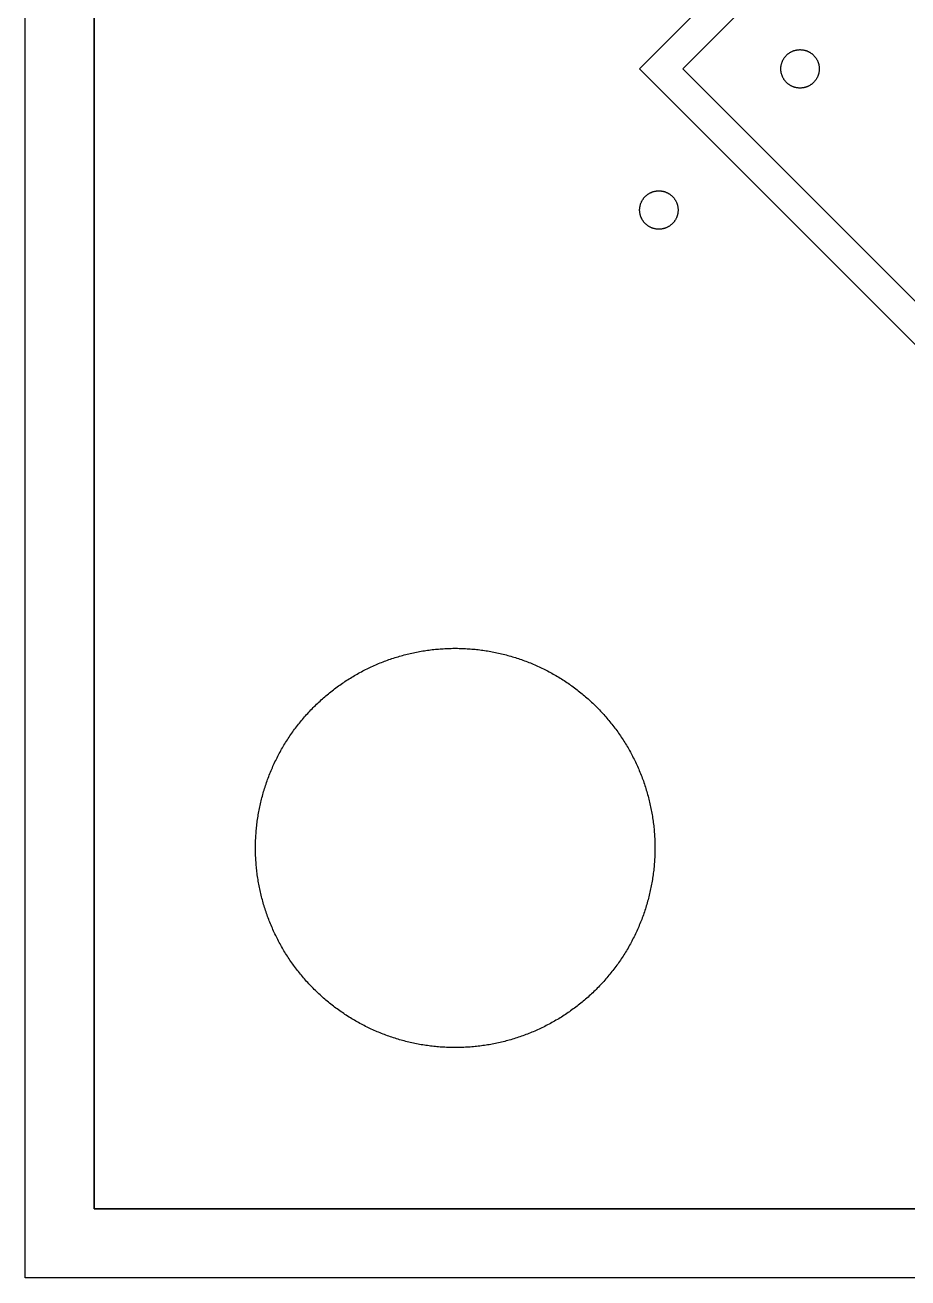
# Model space of a CAD drawing. Extents: x -16500 to 16500, y -16500 to 38576.
# Drawn here: x -16500 to -10753, y -16500 to -8341 of the extents above; entities that cross this region are included whole.
import ezdxf

# ---------------------------------------------------------------- set-up
doc = ezdxf.new("R2010")
doc.units = 0
doc.header["$MEASUREMENT"] = 0
for name, color, linetype in [('Bottom', 2, 'Continuous'), ('Top', 1, 'Continuous'), ('Vias', 60, 'Continuous')]:
    doc.layers.add(name, color=color, linetype=linetype)

msp = doc.modelspace()

# ---------------------------------------------------------------- linework, layer by layer
at = {"layer": 'Bottom', "linetype": 'Continuous'}
for points in [[(-16500, 16500), (16500, 16500), (16500, -16500), (-16500, -16500)], [(-16050, 16050), (16050, 16050), (16050, -16050), (-16050, -16050)]]:
    msp.add_lwpolyline(points, close=True, dxfattribs=at)
at = {"layer": 'Top'}
for points in [[(-16500, -16050), (-16500, 16500), (16500, 16500), (16500, -16500), (-16500, -16500), (-16500, -16050)], [(-16050, -16050), (16050, -16050), (16050, 16050), (-16050, 16050)]]:
    msp.add_lwpolyline(points, close=True, dxfattribs=at)
at = {"layer": 'Top', "linetype": 'Continuous'}
for points in [[(-5291.342, 9164.874), (-8626.704, 12500.234), (-12500.234, 8626.703), (-9290.551, 5417.021), (-13700.786, 6354.445), (-14839.727, 996.153), (-10392.695, 50.907), (-14945.686, -1169.063), (-13527.876, -6460.405), (-9164.874, -5291.342), (-12500.235, -8626.702), (-8626.705, -12500.234), (-5417.021, -9290.551), (-6354.445, -13700.786), (-996.153, -14839.727), (-50.907, -10392.695)], [(-5040.676, 9002.117), (-5233.862, 8950.353), (-5417.146, 9007.834), (-8626.704, 12217.392), (-12217.392, 8626.703), (-9007.833, 5417.146), (-9106.927, 5173.522), (-13546.739, 6117.234), (-14602.515, 1150.2), (-10162.703, 206.489), (-10204.285, 10.859), (-10316.4, -135.705), (-14700.737, -1310.485), (-13386.454, -6215.456), (-9002.117, -5040.676), (-8950.353, -5233.862), (-9007.834, -5417.145), (-12217.392, -8626.702), (-8626.704, -12217.391), (-5417.146, -9007.834), (-5173.522, -9106.927), (-6117.234, -13546.739), (-1150.2, -14602.515), (-206.489, -10162.703)]]:
    msp.add_lwpolyline(points, dxfattribs=at)
at = {"layer": 'Vias'}
for points in [[(-11456.74, -8751.693), (-11459.957, -8751.61), (-11463.172, -8751.444), (-11466.381, -8751.196), (-11469.583, -8750.865), (-11472.775, -8750.451), (-11475.955, -8749.956), (-11479.122, -8749.379), (-11482.272, -8748.721), (-11485.405, -8747.981), (-11488.518, -8747.162), (-11491.608, -8746.262), (-11494.674, -8745.283), (-11497.715, -8744.226), (-11500.726, -8743.09), (-11503.708, -8741.878), (-11506.657, -8740.589), (-11509.573, -8739.224), (-11512.452, -8737.785), (-11515.293, -8736.272), (-11518.094, -8734.687), (-11520.854, -8733.03), (-11523.57, -8731.302), (-11526.24, -8729.506), (-11528.863, -8727.641), (-11531.438, -8725.709), (-11533.962, -8723.711), (-11536.433, -8721.649), (-11538.851, -8719.524), (-11541.213, -8717.338), (-11543.518, -8715.091), (-11545.765, -8712.786), (-11547.951, -8710.424), (-11550.076, -8708.006), (-11552.138, -8705.535), (-11554.136, -8703.011), (-11556.068, -8700.436), (-11557.933, -8697.813), (-11559.73, -8695.142), (-11561.457, -8692.427), (-11563.114, -8689.667), (-11564.699, -8686.866), (-11566.212, -8684.025), (-11567.651, -8681.146), (-11569.016, -8678.23), (-11570.305, -8675.281), (-11571.517, -8672.299), (-11572.653, -8669.287), (-11573.71, -8666.247), (-11574.689, -8663.181), (-11575.589, -8660.091), (-11576.408, -8656.978), (-11577.148, -8653.845), (-11577.806, -8650.695), (-11578.383, -8647.528), (-11578.879, -8644.348), (-11579.292, -8641.155), (-11579.623, -8637.954), (-11579.871, -8634.745), (-11580.037, -8631.53), (-11580.12, -8628.312), (-11580.12, -8625.094), (-11580.037, -8621.876), (-11579.871, -8618.661), (-11579.623, -8615.452), (-11579.292, -8612.251), (-11578.879, -8609.058), (-11578.383, -8605.878), (-11577.806, -8602.711), (-11577.148, -8599.561), (-11576.408, -8596.428), (-11575.589, -8593.315), (-11574.689, -8590.225), (-11573.71, -8587.159), (-11572.653, -8584.119), (-11571.517, -8581.107), (-11570.305, -8578.125), (-11569.016, -8575.176), (-11567.651, -8572.26), (-11566.212, -8569.381), (-11564.699, -8566.54), (-11563.114, -8563.739), (-11561.457, -8560.979), (-11559.73, -8558.264), (-11557.933, -8555.593), (-11556.068, -8552.97), (-11554.136, -8550.395), (-11552.138, -8547.871), (-11550.076, -8545.4), (-11547.951, -8542.982), (-11545.765, -8540.62), (-11543.518, -8538.315), (-11541.213, -8536.068), (-11538.851, -8533.882), (-11536.433, -8531.757), (-11533.962, -8529.695), (-11531.438, -8527.697), (-11528.863, -8525.765), (-11526.24, -8523.9), (-11523.57, -8522.104), (-11520.854, -8520.376), (-11518.094, -8518.719), (-11515.293, -8517.134), (-11512.452, -8515.621), (-11509.573, -8514.182), (-11506.657, -8512.817), (-11503.708, -8511.528), (-11500.726, -8510.316), (-11497.715, -8509.18), (-11494.674, -8508.123), (-11491.608, -8507.144), (-11488.518, -8506.244), (-11485.405, -8505.425), (-11482.272, -8504.685), (-11479.122, -8504.027), (-11475.955, -8503.45), (-11472.775, -8502.955), (-11469.583, -8502.541), (-11466.381, -8502.21), (-11463.172, -8501.962), (-11459.957, -8501.796), (-11456.74, -8501.713), (-11453.521, -8501.713), (-11450.303, -8501.796), (-11447.089, -8501.962), (-11443.879, -8502.21), (-11440.678, -8502.541), (-11437.486, -8502.955), (-11434.305, -8503.45), (-11431.139, -8504.027), (-11427.988, -8504.685), (-11424.855, -8505.425), (-11421.743, -8506.244), (-11418.652, -8507.144), (-11415.586, -8508.123), (-11412.546, -8509.18), (-11409.534, -8510.316), (-11406.552, -8511.528), (-11403.603, -8512.817), (-11400.688, -8514.182), (-11397.808, -8515.621), (-11394.967, -8517.134), (-11392.166, -8518.719), (-11389.407, -8520.376), (-11386.691, -8522.104), (-11384.02, -8523.9), (-11381.397, -8525.765), (-11378.822, -8527.697), (-11376.298, -8529.695), (-11373.827, -8531.757), (-11371.409, -8533.882), (-11369.047, -8536.068), (-11366.742, -8538.315), (-11364.495, -8540.62), (-11362.309, -8542.982), (-11360.184, -8545.4), (-11358.122, -8547.871), (-11356.124, -8550.395), (-11354.193, -8552.97), (-11352.328, -8555.593), (-11350.531, -8558.264), (-11348.803, -8560.979), (-11347.146, -8563.739), (-11345.561, -8566.54), (-11344.048, -8569.381), (-11342.609, -8572.26), (-11341.244, -8575.176), (-11339.956, -8578.125), (-11338.743, -8581.107), (-11337.608, -8584.119), (-11336.55, -8587.159), (-11335.571, -8590.225), (-11334.672, -8593.315), (-11333.852, -8596.428), (-11333.113, -8599.561), (-11332.454, -8602.711), (-11331.877, -8605.878), (-11331.382, -8609.058), (-11330.968, -8612.251), (-11330.637, -8615.452), (-11330.389, -8618.661), (-11330.223, -8621.876), (-11330.14, -8625.094), (-11330.14, -8628.312), (-11330.223, -8631.53), (-11330.389, -8634.745), (-11330.637, -8637.954), (-11330.968, -8641.155), (-11331.382, -8644.348), (-11331.877, -8647.528), (-11332.454, -8650.695), (-11333.113, -8653.845), (-11333.852, -8656.978), (-11334.672, -8660.091), (-11335.571, -8663.181), (-11336.55, -8666.247), (-11337.608, -8669.287), (-11338.743, -8672.299), (-11339.956, -8675.281), (-11341.244, -8678.23), (-11342.609, -8681.146), (-11344.048, -8684.025), (-11345.561, -8686.866), (-11347.146, -8689.667), (-11348.803, -8692.427), (-11350.531, -8695.142), (-11352.328, -8697.813), (-11354.193, -8700.436), (-11356.124, -8703.011), (-11358.122, -8705.535), (-11360.184, -8708.006), (-11362.309, -8710.424), (-11364.495, -8712.786), (-11366.742, -8715.091), (-11369.047, -8717.338), (-11371.409, -8719.524), (-11373.827, -8721.649), (-11376.298, -8723.711), (-11378.822, -8725.709), (-11381.397, -8727.641), (-11384.02, -8729.506), (-11386.691, -8731.302), (-11389.407, -8733.03), (-11392.166, -8734.687), (-11394.967, -8736.272), (-11397.808, -8737.785), (-11400.688, -8739.224), (-11403.603, -8740.589), (-11406.552, -8741.878), (-11409.534, -8743.09), (-11412.546, -8744.226), (-11415.586, -8745.283), (-11418.652, -8746.262), (-11421.743, -8747.162), (-11424.855, -8747.981), (-11427.988, -8748.721), (-11431.139, -8749.379), (-11434.305, -8749.956), (-11437.486, -8750.451), (-11440.678, -8750.865), (-11443.879, -8751.196), (-11447.089, -8751.444), (-11450.303, -8751.61), (-11453.521, -8751.693)], [(-12375.978, -9670.931), (-12379.196, -9670.849), (-12382.41, -9670.683), (-12385.62, -9670.434), (-12388.821, -9670.104), (-12392.013, -9669.69), (-12395.194, -9669.195), (-12398.36, -9668.618), (-12401.511, -9667.959), (-12404.644, -9667.22), (-12407.757, -9666.4), (-12410.847, -9665.501), (-12413.913, -9664.522), (-12416.953, -9663.464), (-12419.965, -9662.329), (-12422.947, -9661.116), (-12425.896, -9659.827), (-12428.811, -9658.463), (-12431.691, -9657.024), (-12434.532, -9655.511), (-12437.333, -9653.926), (-12440.092, -9652.269), (-12442.808, -9650.541), (-12445.479, -9648.744), (-12448.102, -9646.879), (-12450.677, -9644.947), (-12453.201, -9642.95), (-12455.672, -9640.888), (-12458.09, -9638.763), (-12460.452, -9636.577), (-12462.757, -9634.33), (-12465.004, -9632.025), (-12467.19, -9629.663), (-12469.315, -9627.245), (-12471.377, -9624.774), (-12473.375, -9622.25), (-12475.307, -9619.675), (-12477.172, -9617.052), (-12478.968, -9614.381), (-12480.696, -9611.665), (-12482.353, -9608.906), (-12483.938, -9606.105), (-12485.451, -9603.263), (-12486.89, -9600.384), (-12488.255, -9597.469), (-12489.544, -9594.52), (-12490.756, -9591.538), (-12491.892, -9588.526), (-12492.949, -9585.486), (-12493.928, -9582.42), (-12494.828, -9579.329), (-12495.647, -9576.217), (-12496.387, -9573.084), (-12497.045, -9569.933), (-12497.622, -9566.767), (-12498.117, -9563.586), (-12498.531, -9560.394), (-12498.862, -9557.193), (-12499.11, -9553.983), (-12499.276, -9550.769), (-12499.359, -9547.551), (-12499.359, -9544.332), (-12499.276, -9541.115), (-12499.11, -9537.9), (-12498.862, -9534.691), (-12498.531, -9531.489), (-12498.117, -9528.297), (-12497.622, -9525.117), (-12497.045, -9521.95), (-12496.387, -9518.8), (-12495.647, -9515.667), (-12494.828, -9512.554), (-12493.928, -9509.464), (-12492.949, -9506.397), (-12491.892, -9503.357), (-12490.756, -9500.346), (-12489.544, -9497.364), (-12488.255, -9494.415), (-12486.89, -9491.499), (-12485.451, -9488.62), (-12483.938, -9485.779), (-12482.353, -9482.978), (-12480.696, -9480.218), (-12478.968, -9477.502), (-12477.172, -9474.832), (-12475.307, -9472.208), (-12473.375, -9469.634), (-12471.377, -9467.11), (-12469.315, -9464.638), (-12467.19, -9462.221), (-12465.004, -9459.859), (-12462.757, -9457.553), (-12460.452, -9455.307), (-12458.09, -9453.121), (-12455.672, -9450.996), (-12453.201, -9448.934), (-12450.677, -9446.936), (-12448.102, -9445.004), (-12445.479, -9443.139), (-12442.808, -9441.342), (-12440.092, -9439.615), (-12437.333, -9437.958), (-12434.532, -9436.372), (-12431.691, -9434.86), (-12428.811, -9433.421), (-12425.896, -9432.056), (-12422.947, -9430.767), (-12419.965, -9429.555), (-12416.953, -9428.419), (-12413.913, -9427.362), (-12410.847, -9426.383), (-12407.757, -9425.483), (-12404.644, -9424.664), (-12401.511, -9423.924), (-12398.36, -9423.266), (-12395.194, -9422.689), (-12392.013, -9422.193), (-12388.821, -9421.78), (-12385.62, -9421.449), (-12382.41, -9421.201), (-12379.196, -9421.035), (-12375.978, -9420.952), (-12372.76, -9420.952), (-12369.542, -9421.035), (-12366.327, -9421.201), (-12363.118, -9421.449), (-12359.917, -9421.78), (-12356.724, -9422.193), (-12353.544, -9422.689), (-12350.377, -9423.266), (-12347.227, -9423.924), (-12344.094, -9424.664), (-12340.981, -9425.483), (-12337.891, -9426.383), (-12334.825, -9427.362), (-12331.785, -9428.419), (-12328.773, -9429.555), (-12325.791, -9430.767), (-12322.842, -9432.056), (-12319.926, -9433.421), (-12317.047, -9434.86), (-12314.206, -9436.372), (-12311.405, -9437.958), (-12308.645, -9439.615), (-12305.93, -9441.342), (-12303.259, -9443.139), (-12300.636, -9445.004), (-12298.061, -9446.936), (-12295.537, -9448.934), (-12293.066, -9450.996), (-12290.648, -9453.121), (-12288.286, -9455.307), (-12285.981, -9457.553), (-12283.734, -9459.859), (-12281.548, -9462.221), (-12279.423, -9464.638), (-12277.361, -9467.11), (-12275.363, -9469.634), (-12273.431, -9472.208), (-12271.566, -9474.832), (-12269.769, -9477.502), (-12268.042, -9480.218), (-12266.385, -9482.978), (-12264.8, -9485.779), (-12263.287, -9488.62), (-12261.848, -9491.499), (-12260.483, -9494.415), (-12259.194, -9497.364), (-12257.982, -9500.346), (-12256.846, -9503.357), (-12255.789, -9506.397), (-12254.81, -9509.464), (-12253.91, -9512.554), (-12253.091, -9515.667), (-12252.351, -9518.8), (-12251.693, -9521.95), (-12251.116, -9525.117), (-12250.621, -9528.297), (-12250.207, -9531.489), (-12249.876, -9534.691), (-12249.628, -9537.9), (-12249.462, -9541.115), (-12249.379, -9544.332), (-12249.379, -9547.551), (-12249.462, -9550.769), (-12249.628, -9553.983), (-12249.876, -9557.193), (-12250.207, -9560.394), (-12250.621, -9563.586), (-12251.116, -9566.767), (-12251.693, -9569.933), (-12252.351, -9573.084), (-12253.091, -9576.217), (-12253.91, -9579.329), (-12254.81, -9582.42), (-12255.789, -9585.486), (-12256.846, -9588.526), (-12257.982, -9591.538), (-12259.194, -9594.52), (-12260.483, -9597.469), (-12261.848, -9600.384), (-12263.287, -9603.263), (-12264.8, -9606.105), (-12266.385, -9608.906), (-12268.042, -9611.665), (-12269.769, -9614.381), (-12271.566, -9617.052), (-12273.431, -9619.675), (-12275.363, -9622.25), (-12277.361, -9624.774), (-12279.423, -9627.245), (-12281.548, -9629.663), (-12283.734, -9632.025), (-12285.981, -9634.33), (-12288.286, -9636.577), (-12290.648, -9638.763), (-12293.066, -9640.888), (-12295.537, -9642.95), (-12298.061, -9644.947), (-12300.636, -9646.879), (-12303.259, -9648.744), (-12305.93, -9650.541), (-12308.645, -9652.269), (-12311.405, -9653.926), (-12314.206, -9655.511), (-12317.047, -9657.024), (-12319.926, -9658.463), (-12322.842, -9659.827), (-12325.791, -9661.116), (-12328.773, -9662.329), (-12331.785, -9663.464), (-12334.825, -9664.522), (-12337.891, -9665.501), (-12340.981, -9666.4), (-12344.094, -9667.22), (-12347.227, -9667.959), (-12350.377, -9668.618), (-12353.544, -9669.195), (-12356.724, -9669.69), (-12359.917, -9670.104), (-12363.118, -9670.434), (-12366.327, -9670.683), (-12369.542, -9670.849), (-12372.76, -9670.931)], [(-13705.17, -14999.99), (-13715.509, -14999.907), (-13725.847, -14999.743), (-13736.183, -14999.496), (-13746.517, -14999.167), (-13756.849, -14998.756), (-13767.176, -14998.263), (-13777.5, -14997.688), (-13787.818, -14997.03), (-13798.131, -14996.291), (-13808.438, -14995.47), (-13818.738, -14994.566), (-13829.03, -14993.581), (-13839.314, -14992.514), (-13849.589, -14991.365), (-13859.855, -14990.134), (-13870.111, -14988.822), (-13880.356, -14987.428), (-13890.59, -14985.953), (-13900.811, -14984.397), (-13911.02, -14982.759), (-13921.216, -14981.04), (-13931.397, -14979.24), (-13941.564, -14977.359), (-13951.716, -14975.398), (-13961.851, -14973.355), (-13971.971, -14971.232), (-13982.072, -14969.029), (-13992.157, -14966.746), (-14002.222, -14964.382), (-14012.269, -14961.938), (-14022.295, -14959.415), (-14032.302, -14956.812), (-14042.287, -14954.129), (-14052.251, -14951.367), (-14062.192, -14948.526), (-14072.11, -14945.606), (-14082.005, -14942.607), (-14091.876, -14939.529), (-14101.722, -14936.373), (-14111.543, -14933.139), (-14121.337, -14929.827), (-14131.105, -14926.437), (-14140.846, -14922.97), (-14150.558, -14919.425), (-14160.243, -14915.803), (-14169.898, -14912.104), (-14179.523, -14908.328), (-14189.118, -14904.476), (-14198.682, -14900.548), (-14208.215, -14896.544), (-14217.715, -14892.464), (-14227.183, -14888.309), (-14236.617, -14884.079), (-14246.018, -14879.773), (-14255.383, -14875.393), (-14264.714, -14870.939), (-14274.009, -14866.411), (-14283.268, -14861.808), (-14292.49, -14857.133), (-14301.674, -14852.384), (-14310.82, -14847.562), (-14319.928, -14842.668), (-14328.996, -14837.701), (-14338.025, -14832.663), (-14347.013, -14827.552), (-14355.96, -14822.371), (-14364.866, -14817.118), (-14373.73, -14811.795), (-14382.551, -14806.401), (-14391.329, -14800.938), (-14400.063, -14795.405), (-14408.753, -14789.802), (-14417.398, -14784.131), (-14425.998, -14778.391), (-14434.552, -14772.583), (-14443.059, -14766.707), (-14451.52, -14760.763), (-14459.932, -14754.752), (-14468.297, -14748.675), (-14476.613, -14742.531), (-14484.88, -14736.322), (-14493.098, -14730.047), (-14501.265, -14723.706), (-14509.381, -14717.301), (-14517.447, -14710.832), (-14525.46, -14704.298), (-14533.422, -14697.701), (-14541.33, -14691.041), (-14549.186, -14684.319), (-14556.988, -14677.534), (-14564.735, -14670.687), (-14572.428, -14663.779), (-14580.066, -14656.81), (-14587.648, -14649.78), (-14595.173, -14642.69), (-14602.643, -14635.541), (-14610.055, -14628.332), (-14617.409, -14621.065), (-14624.706, -14613.739), (-14631.944, -14606.356), (-14639.123, -14598.915), (-14646.242, -14591.418), (-14653.302, -14583.864), (-14660.302, -14576.254), (-14667.24, -14568.588), (-14674.118, -14560.868), (-14680.934, -14553.093), (-14687.688, -14545.265), (-14694.379, -14537.383), (-14701.008, -14529.448), (-14707.573, -14521.46), (-14714.075, -14513.42), (-14720.512, -14505.33), (-14726.885, -14497.188), (-14733.192, -14488.995), (-14739.435, -14480.753), (-14745.612, -14472.461), (-14751.722, -14464.121), (-14757.766, -14455.732), (-14763.743, -14447.295), (-14769.653, -14438.811), (-14775.495, -14430.281), (-14781.269, -14421.704), (-14786.975, -14413.081), (-14792.612, -14404.414), (-14798.18, -14395.702), (-14803.678, -14386.945), (-14809.107, -14378.146), (-14814.465, -14369.303), (-14819.753, -14360.418), (-14824.97, -14351.492), (-14830.116, -14342.524), (-14835.191, -14333.515), (-14840.193, -14324.467), (-14845.124, -14315.379), (-14849.982, -14306.252), (-14854.767, -14297.086), (-14859.48, -14287.883), (-14864.119, -14278.643), (-14868.684, -14269.366), (-14873.175, -14260.053), (-14877.593, -14250.705), (-14881.935, -14241.322), (-14886.203, -14231.904), (-14890.396, -14222.453), (-14894.514, -14212.969), (-14898.556, -14203.453), (-14902.522, -14193.904), (-14906.412, -14184.324), (-14910.226, -14174.714), (-14913.963, -14165.074), (-14917.624, -14155.404), (-14921.207, -14145.706), (-14924.713, -14135.979), (-14928.142, -14126.224), (-14931.493, -14116.443), (-14934.766, -14106.636), (-14937.961, -14096.802), (-14941.078, -14086.944), (-14944.116, -14077.061), (-14947.076, -14067.154), (-14949.956, -14057.224), (-14952.758, -14047.272), (-14955.48, -14037.297), (-14958.123, -14027.301), (-14960.687, -14017.284), (-14963.17, -14007.248), (-14965.574, -13997.192), (-14967.897, -13987.117), (-14970.141, -13977.024), (-14972.304, -13966.913), (-14974.387, -13956.786), (-14976.389, -13946.642), (-14978.31, -13936.483), (-14980.15, -13926.308), (-14981.91, -13916.12), (-14983.588, -13905.917), (-14985.185, -13895.702), (-14986.701, -13885.474), (-14988.135, -13875.235), (-14989.488, -13864.985), (-14990.76, -13854.724), (-14991.949, -13844.453), (-14993.057, -13834.173), (-14994.084, -13823.885), (-14995.028, -13813.589), (-14995.89, -13803.285), (-14996.671, -13792.975), (-14997.369, -13782.66), (-14997.986, -13772.339), (-14998.52, -13762.013), (-14998.972, -13751.683), (-14999.342, -13741.351), (-14999.63, -13731.015), (-14999.836, -13720.678), (-14999.959, -13710.339), (-15000, -13700), (-14999.959, -13689.661), (-14999.836, -13679.322), (-14999.63, -13668.985), (-14999.342, -13658.649), (-14998.972, -13648.317), (-14998.52, -13637.987), (-14997.986, -13627.661), (-14997.369, -13617.34), (-14996.671, -13607.025), (-14995.89, -13596.715), (-14995.028, -13586.411), (-14994.084, -13576.115), (-14993.057, -13565.827), (-14991.949, -13555.547), (-14990.76, -13545.276), (-14989.488, -13535.015), (-14988.135, -13524.765), (-14986.701, -13514.526), (-14985.185, -13504.298), (-14983.588, -13494.083), (-14981.91, -13483.88), (-14980.15, -13473.692), (-14978.31, -13463.517), (-14976.389, -13453.358), (-14974.387, -13443.214), (-14972.304, -13433.087), (-14970.141, -13422.976), (-14967.897, -13412.883), (-14965.574, -13402.808), (-14963.17, -13392.752), (-14960.687, -13382.716), (-14958.123, -13372.699), (-14955.48, -13362.703), (-14952.758, -13352.728), (-14949.956, -13342.776), (-14947.076, -13332.846), (-14944.116, -13322.939), (-14941.078, -13313.056), (-14937.961, -13303.198), (-14934.766, -13293.364), (-14931.493, -13283.557), (-14928.142, -13273.776), (-14924.713, -13264.021), (-14921.207, -13254.294), (-14917.624, -13244.596), (-14913.963, -13234.926), (-14910.226, -13225.286), (-14906.412, -13215.676), (-14902.522, -13206.096), (-14898.556, -13196.547), (-14894.514, -13187.031), (-14890.396, -13177.547), (-14886.203, -13168.096), (-14881.935, -13158.678), (-14877.593, -13149.295), (-14873.175, -13139.947), (-14868.684, -13130.634), (-14864.119, -13121.357), (-14859.48, -13112.117), (-14854.767, -13102.914), (-14849.982, -13093.748), (-14845.124, -13084.621), (-14840.193, -13075.533), (-14835.191, -13066.485), (-14830.116, -13057.476), (-14824.97, -13048.508), (-14819.753, -13039.582), (-14814.465, -13030.697), (-14809.107, -13021.854), (-14803.678, -13013.055), (-14798.18, -13004.298), (-14792.612, -12995.586), (-14786.975, -12986.919), (-14781.269, -12978.296), (-14775.495, -12969.719), (-14769.653, -12961.189), (-14763.743, -12952.705), (-14757.766, -12944.268), (-14751.722, -12935.879), (-14745.612, -12927.539), (-14739.435, -12919.247), (-14733.192, -12911.005), (-14726.885, -12902.812), (-14720.512, -12894.67), (-14714.075, -12886.58), (-14707.573, -12878.54), (-14701.008, -12870.552), (-14694.379, -12862.617), (-14687.688, -12854.735), (-14680.934, -12846.907), (-14674.118, -12839.132), (-14667.24, -12831.412), (-14660.302, -12823.746), (-14653.302, -12816.136), (-14646.242, -12808.582), (-14639.123, -12801.085), (-14631.944, -12793.644), (-14624.706, -12786.261), (-14617.409, -12778.935), (-14610.055, -12771.668), (-14602.643, -12764.459), (-14595.173, -12757.31), (-14587.648, -12750.22), (-14580.066, -12743.19), (-14572.428, -12736.221), (-14564.735, -12729.313), (-14556.988, -12722.466), (-14549.186, -12715.681), (-14541.33, -12708.959), (-14533.422, -12702.299), (-14525.46, -12695.702), (-14517.447, -12689.168), (-14509.381, -12682.699), (-14501.265, -12676.294), (-14493.098, -12669.953), (-14484.88, -12663.678), (-14476.613, -12657.469), (-14468.297, -12651.325), (-14459.932, -12645.248), (-14451.52, -12639.237), (-14443.059, -12633.293), (-14434.552, -12627.417), (-14425.998, -12621.609), (-14417.398, -12615.869), (-14408.753, -12610.198), (-14400.063, -12604.595), (-14391.329, -12599.062), (-14382.551, -12593.599), (-14373.73, -12588.205), (-14364.866, -12582.882), (-14355.96, -12577.629), (-14347.013, -12572.448), (-14338.025, -12567.337), (-14328.996, -12562.299), (-14319.928, -12557.332), (-14310.82, -12552.438), (-14301.674, -12547.616), (-14292.49, -12542.867), (-14283.268, -12538.192), (-14274.009, -12533.589), (-14264.714, -12529.061), (-14255.383, -12524.607), (-14246.018, -12520.227), (-14236.617, -12515.921), (-14227.183, -12511.691), (-14217.715, -12507.536), (-14208.215, -12503.456), (-14198.682, -12499.452), (-14189.118, -12495.524), (-14179.523, -12491.672), (-14169.898, -12487.896), (-14160.243, -12484.197), (-14150.558, -12480.575), (-14140.846, -12477.03), (-14131.105, -12473.563), (-14121.337, -12470.173), (-14111.543, -12466.861), (-14101.722, -12463.627), (-14091.876, -12460.471), (-14082.005, -12457.393), (-14072.11, -12454.394), (-14062.192, -12451.474), (-14052.251, -12448.633), (-14042.287, -12445.871), (-14032.302, -12443.188), (-14022.295, -12440.585), (-14012.269, -12438.062), (-14002.222, -12435.618), (-13992.157, -12433.254), (-13982.072, -12430.971), (-13971.971, -12428.768), (-13961.851, -12426.645), (-13951.716, -12424.602), (-13941.564, -12422.641), (-13931.397, -12420.76), (-13921.216, -12418.96), (-13911.02, -12417.241), (-13900.811, -12415.603), (-13890.59, -12414.047), (-13880.356, -12412.572), (-13870.111, -12411.178), (-13859.855, -12409.866), (-13849.589, -12408.635), (-13839.314, -12407.486), (-13829.03, -12406.419), (-13818.738, -12405.434), (-13808.438, -12404.53), (-13798.131, -12403.709), (-13787.818, -12402.97), (-13777.5, -12402.312), (-13767.176, -12401.737), (-13756.849, -12401.244), (-13746.517, -12400.833), (-13736.183, -12400.504), (-13725.847, -12400.257), (-13715.509, -12400.093), (-13705.17, -12400.01), (-13694.83, -12400.01), (-13684.491, -12400.093), (-13674.153, -12400.257), (-13663.817, -12400.504), (-13653.483, -12400.833), (-13643.151, -12401.244), (-13632.824, -12401.737), (-13622.5, -12402.312), (-13612.182, -12402.97), (-13601.869, -12403.709), (-13591.562, -12404.53), (-13581.262, -12405.434), (-13570.97, -12406.419), (-13560.686, -12407.486), (-13550.411, -12408.635), (-13540.145, -12409.866), (-13529.889, -12411.178), (-13519.644, -12412.572), (-13509.41, -12414.047), (-13499.189, -12415.603), (-13488.98, -12417.241), (-13478.784, -12418.96), (-13468.603, -12420.76), (-13458.436, -12422.641), (-13448.284, -12424.602), (-13438.149, -12426.645), (-13428.029, -12428.768), (-13417.928, -12430.971), (-13407.843, -12433.254), (-13397.778, -12435.618), (-13387.731, -12438.062), (-13377.705, -12440.585), (-13367.698, -12443.188), (-13357.713, -12445.871), (-13347.749, -12448.633), (-13337.808, -12451.474), (-13327.89, -12454.394), (-13317.995, -12457.393), (-13308.124, -12460.471), (-13298.278, -12463.627), (-13288.457, -12466.861), (-13278.663, -12470.173), (-13268.895, -12473.563), (-13259.154, -12477.03), (-13249.442, -12480.575), (-13239.757, -12484.197), (-13230.102, -12487.896), (-13220.477, -12491.672), (-13210.882, -12495.524), (-13201.318, -12499.452), (-13191.785, -12503.456), (-13182.285, -12507.536), (-13172.817, -12511.691), (-13163.383, -12515.921), (-13153.982, -12520.227), (-13144.617, -12524.607), (-13135.286, -12529.061), (-13125.991, -12533.589), (-13116.732, -12538.192), (-13107.51, -12542.867), (-13098.326, -12547.616), (-13089.18, -12552.438), (-13080.072, -12557.332), (-13071.004, -12562.299), (-13061.975, -12567.337), (-13052.987, -12572.448), (-13044.04, -12577.629), (-13035.134, -12582.882), (-13026.27, -12588.205), (-13017.449, -12593.599), (-13008.671, -12599.062), (-12999.937, -12604.595), (-12991.247, -12610.198), (-12982.602, -12615.869), (-12974.002, -12621.609), (-12965.448, -12627.417), (-12956.941, -12633.293), (-12948.48, -12639.237), (-12940.068, -12645.248), (-12931.703, -12651.325), (-12923.387, -12657.469), (-12915.12, -12663.678), (-12906.902, -12669.953), (-12898.735, -12676.294), (-12890.619, -12682.699), (-12882.553, -12689.168), (-12874.54, -12695.702), (-12866.578, -12702.299), (-12858.67, -12708.959), (-12850.814, -12715.681), (-12843.012, -12722.466), (-12835.265, -12729.313), (-12827.572, -12736.221), (-12819.934, -12743.19), (-12812.352, -12750.22), (-12804.827, -12757.31), (-12797.357, -12764.459), (-12789.945, -12771.668), (-12782.591, -12778.935), (-12775.294, -12786.261), (-12768.056, -12793.644), (-12760.877, -12801.085), (-12753.758, -12808.582), (-12746.698, -12816.136), (-12739.698, -12823.746), (-12732.76, -12831.412), (-12725.882, -12839.132), (-12719.066, -12846.907), (-12712.312, -12854.735), (-12705.621, -12862.617), (-12698.992, -12870.552), (-12692.427, -12878.54), (-12685.925, -12886.58), (-12679.488, -12894.67), (-12673.115, -12902.812), (-12666.808, -12911.005), (-12660.565, -12919.247), (-12654.388, -12927.539), (-12648.278, -12935.879), (-12642.234, -12944.268), (-12636.257, -12952.705), (-12630.347, -12961.189), (-12624.505, -12969.719), (-12618.731, -12978.296), (-12613.025, -12986.919), (-12607.388, -12995.586), (-12601.82, -13004.298), (-12596.322, -13013.055), (-12590.893, -13021.854), (-12585.535, -13030.697), (-12580.247, -13039.582), (-12575.03, -13048.508), (-12569.884, -13057.476), (-12564.809, -13066.485), (-12559.807, -13075.533), (-12554.876, -13084.621), (-12550.018, -13093.748), (-12545.233, -13102.914), (-12540.52, -13112.117), (-12535.881, -13121.357), (-12531.316, -13130.634), (-12526.825, -13139.947), (-12522.407, -13149.295), (-12518.065, -13158.678), (-12513.797, -13168.096), (-12509.604, -13177.547), (-12505.486, -13187.031), (-12501.444, -13196.547), (-12497.478, -13206.096), (-12493.588, -13215.676), (-12489.774, -13225.286), (-12486.037, -13234.926), (-12482.376, -13244.596), (-12478.793, -13254.294), (-12475.287, -13264.021), (-12471.858, -13273.776), (-12468.507, -13283.557), (-12465.234, -13293.364), (-12462.039, -13303.198), (-12458.922, -13313.056), (-12455.884, -13322.939), (-12452.924, -13332.846), (-12450.044, -13342.776), (-12447.242, -13352.728), (-12444.52, -13362.703), (-12441.877, -13372.699), (-12439.313, -13382.716), (-12436.83, -13392.752), (-12434.426, -13402.808), (-12432.103, -13412.883), (-12429.859, -13422.976), (-12427.696, -13433.087), (-12425.613, -13443.214), (-12423.611, -13453.358), (-12421.69, -13463.517), (-12419.85, -13473.692), (-12418.09, -13483.88), (-12416.412, -13494.083), (-12414.815, -13504.298), (-12413.299, -13514.526), (-12411.865, -13524.765), (-12410.512, -13535.015), (-12409.24, -13545.276), (-12408.051, -13555.547), (-12406.943, -13565.827), (-12405.916, -13576.115), (-12404.972, -13586.411), (-12404.11, -13596.715), (-12403.329, -13607.025), (-12402.631, -13617.34), (-12402.014, -13627.661), (-12401.48, -13637.987), (-12401.028, -13648.317), (-12400.658, -13658.649), (-12400.37, -13668.985), (-12400.164, -13679.322), (-12400.041, -13689.661), (-12400, -13700), (-12400.041, -13710.339), (-12400.164, -13720.678), (-12400.37, -13731.015), (-12400.658, -13741.351), (-12401.028, -13751.683), (-12401.48, -13762.013), (-12402.014, -13772.339), (-12402.631, -13782.66), (-12403.329, -13792.975), (-12404.11, -13803.285), (-12404.972, -13813.589), (-12405.916, -13823.885), (-12406.943, -13834.173), (-12408.051, -13844.453), (-12409.24, -13854.724), (-12410.512, -13864.985), (-12411.865, -13875.235), (-12413.299, -13885.474), (-12414.815, -13895.702), (-12416.412, -13905.917), (-12418.09, -13916.12), (-12419.85, -13926.308), (-12421.69, -13936.483), (-12423.611, -13946.642), (-12425.613, -13956.786), (-12427.696, -13966.913), (-12429.859, -13977.024), (-12432.103, -13987.117), (-12434.426, -13997.192), (-12436.83, -14007.248), (-12439.313, -14017.284), (-12441.877, -14027.301), (-12444.52, -14037.297), (-12447.242, -14047.272), (-12450.044, -14057.224), (-12452.924, -14067.154), (-12455.884, -14077.061), (-12458.922, -14086.944), (-12462.039, -14096.802), (-12465.234, -14106.636), (-12468.507, -14116.443), (-12471.858, -14126.224), (-12475.287, -14135.979), (-12478.793, -14145.706), (-12482.376, -14155.404), (-12486.037, -14165.074), (-12489.774, -14174.714), (-12493.588, -14184.324), (-12497.478, -14193.904), (-12501.444, -14203.453), (-12505.486, -14212.969), (-12509.604, -14222.453), (-12513.797, -14231.904), (-12518.065, -14241.322), (-12522.407, -14250.705), (-12526.825, -14260.053), (-12531.316, -14269.366), (-12535.881, -14278.643), (-12540.52, -14287.883), (-12545.233, -14297.086), (-12550.018, -14306.252), (-12554.876, -14315.379), (-12559.807, -14324.467), (-12564.809, -14333.515), (-12569.884, -14342.524), (-12575.03, -14351.492), (-12580.247, -14360.418), (-12585.535, -14369.303), (-12590.893, -14378.146), (-12596.322, -14386.945), (-12601.82, -14395.702), (-12607.388, -14404.414), (-12613.025, -14413.081), (-12618.731, -14421.704), (-12624.505, -14430.281), (-12630.347, -14438.811), (-12636.257, -14447.295), (-12642.234, -14455.732), (-12648.278, -14464.121), (-12654.388, -14472.461), (-12660.565, -14480.753), (-12666.808, -14488.995), (-12673.115, -14497.188), (-12679.488, -14505.33), (-12685.925, -14513.42), (-12692.427, -14521.46), (-12698.992, -14529.448), (-12705.621, -14537.383), (-12712.312, -14545.265), (-12719.066, -14553.093), (-12725.882, -14560.868), (-12732.76, -14568.588), (-12739.698, -14576.254), (-12746.698, -14583.864), (-12753.758, -14591.418), (-12760.877, -14598.915), (-12768.056, -14606.356), (-12775.294, -14613.739), (-12782.591, -14621.065), (-12789.945, -14628.332), (-12797.357, -14635.541), (-12804.827, -14642.69), (-12812.352, -14649.78), (-12819.934, -14656.81), (-12827.572, -14663.779), (-12835.265, -14670.687), (-12843.012, -14677.534), (-12850.814, -14684.319), (-12858.67, -14691.041), (-12866.578, -14697.701), (-12874.54, -14704.298), (-12882.553, -14710.832), (-12890.619, -14717.301), (-12898.735, -14723.706), (-12906.902, -14730.047), (-12915.12, -14736.322), (-12923.387, -14742.531), (-12931.703, -14748.675), (-12940.068, -14754.752), (-12948.48, -14760.763), (-12956.941, -14766.707), (-12965.448, -14772.583), (-12974.002, -14778.391), (-12982.602, -14784.131), (-12991.247, -14789.802), (-12999.937, -14795.405), (-13008.671, -14800.938), (-13017.449, -14806.401), (-13026.27, -14811.795), (-13035.134, -14817.118), (-13044.04, -14822.371), (-13052.987, -14827.552), (-13061.975, -14832.663), (-13071.004, -14837.701), (-13080.072, -14842.668), (-13089.18, -14847.562), (-13098.326, -14852.384), (-13107.51, -14857.133), (-13116.732, -14861.808), (-13125.991, -14866.411), (-13135.286, -14870.939), (-13144.617, -14875.393), (-13153.982, -14879.773), (-13163.383, -14884.079), (-13172.817, -14888.309), (-13182.285, -14892.464), (-13191.785, -14896.544), (-13201.318, -14900.548), (-13210.882, -14904.476), (-13220.477, -14908.328), (-13230.102, -14912.104), (-13239.757, -14915.803), (-13249.442, -14919.425), (-13259.154, -14922.97), (-13268.895, -14926.437), (-13278.663, -14929.827), (-13288.457, -14933.139), (-13298.278, -14936.373), (-13308.124, -14939.529), (-13317.995, -14942.607), (-13327.89, -14945.606), (-13337.808, -14948.526), (-13347.749, -14951.367), (-13357.713, -14954.129), (-13367.698, -14956.812), (-13377.705, -14959.415), (-13387.731, -14961.938), (-13397.778, -14964.382), (-13407.843, -14966.746), (-13417.928, -14969.029), (-13428.029, -14971.232), (-13438.149, -14973.355), (-13448.284, -14975.398), (-13458.436, -14977.359), (-13468.603, -14979.24), (-13478.784, -14981.04), (-13488.98, -14982.759), (-13499.189, -14984.397), (-13509.41, -14985.953), (-13519.644, -14987.428), (-13529.889, -14988.822), (-13540.145, -14990.134), (-13550.411, -14991.365), (-13560.686, -14992.514), (-13570.97, -14993.581), (-13581.262, -14994.566), (-13591.562, -14995.47), (-13601.869, -14996.291), (-13612.182, -14997.03), (-13622.5, -14997.688), (-13632.824, -14998.263), (-13643.151, -14998.756), (-13653.483, -14999.167), (-13663.817, -14999.496), (-13674.153, -14999.743), (-13684.491, -14999.907), (-13694.83, -14999.99)]]:
    msp.add_lwpolyline(points, close=True, dxfattribs=at)

doc.saveas('drawing.dxf')
